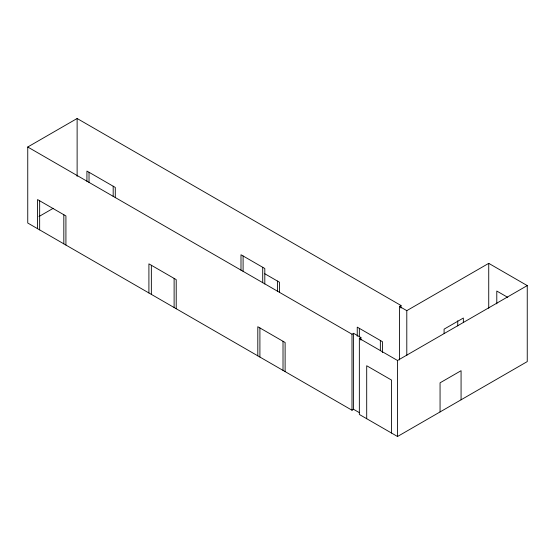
<?xml version="1.0" encoding="UTF-8"?>
<svg xmlns="http://www.w3.org/2000/svg" width="555" height="555" viewBox="0 0 555 555"><rect width="100%" height="100%" fill="white"/><g stroke="black" fill="none" stroke-linecap="round" stroke-linejoin="round"><path stroke-width="0.83" d="M359.453 412.705L353.57 409.312L351.995 410.221L27.75 223.02L27.75 147.006L77.124 118.499L401.015 305.5L401.015 308.087M38.968 216.54L53.183 208.333M399.44 359.966L399.44 306.409L401.015 305.5M27.75 147.006L351.995 334.207L353.57 333.298L360.923 337.544L360.923 340.132M399.44 306.409L406.794 310.654L488.733 263.348L527.25 285.589L527.25 361.596L397.519 436.501L359.349 414.467L359.349 338.453L360.923 337.544M359.349 338.453L397.519 360.486L527.25 285.589M507.769 297.383L496.787 291.042L496.787 303.863M264.804 273.761L279.512 282.252L279.512 292.527M488.733 263.348L488.733 308.268M463.349 322.309L463.349 318.036L444.09 329.15L444.09 333.43M461.073 399.808L461.073 370.698L440.06 382.825L440.06 411.935M457.743 320.783L457.743 325.917M406.794 310.654L406.794 355.575M397.519 360.486L397.519 436.501M391.566 433.067L391.566 380.099L366.702 365.745L366.702 418.713M382.457 352.529L382.457 341.686L357.247 327.131L357.247 336.302M380.355 340.472L380.355 350.746M359.349 328.345L359.349 336.906M353.57 333.298L353.57 409.312M351.995 334.207L351.995 410.221M285.117 371.607L285.117 342.497L257.804 326.728L257.804 355.838M283.015 341.283L283.015 370.393M277.41 281.038L277.41 291.313M264.804 284.035L264.804 268.502L240.995 254.759L240.995 270.223M262.709 267.288L262.709 282.759M259.906 327.943L259.906 357.052M243.097 255.973L243.097 271.437M176.219 308.733L176.219 279.623L148.906 263.854L148.906 292.964M174.117 278.409L174.117 307.519M151.355 265.269L151.355 294.379M115.287 197.712L115.287 187.437L86.927 171.065L86.927 181.339M113.185 186.223L113.185 196.498M89.029 172.272L89.029 182.546M77.124 118.499L77.124 176.372M65.92 245.053L65.92 215.944L37.553 199.564L37.553 228.681M63.818 214.729L63.818 243.839M39.655 200.778L39.655 229.895"/></g></svg>
